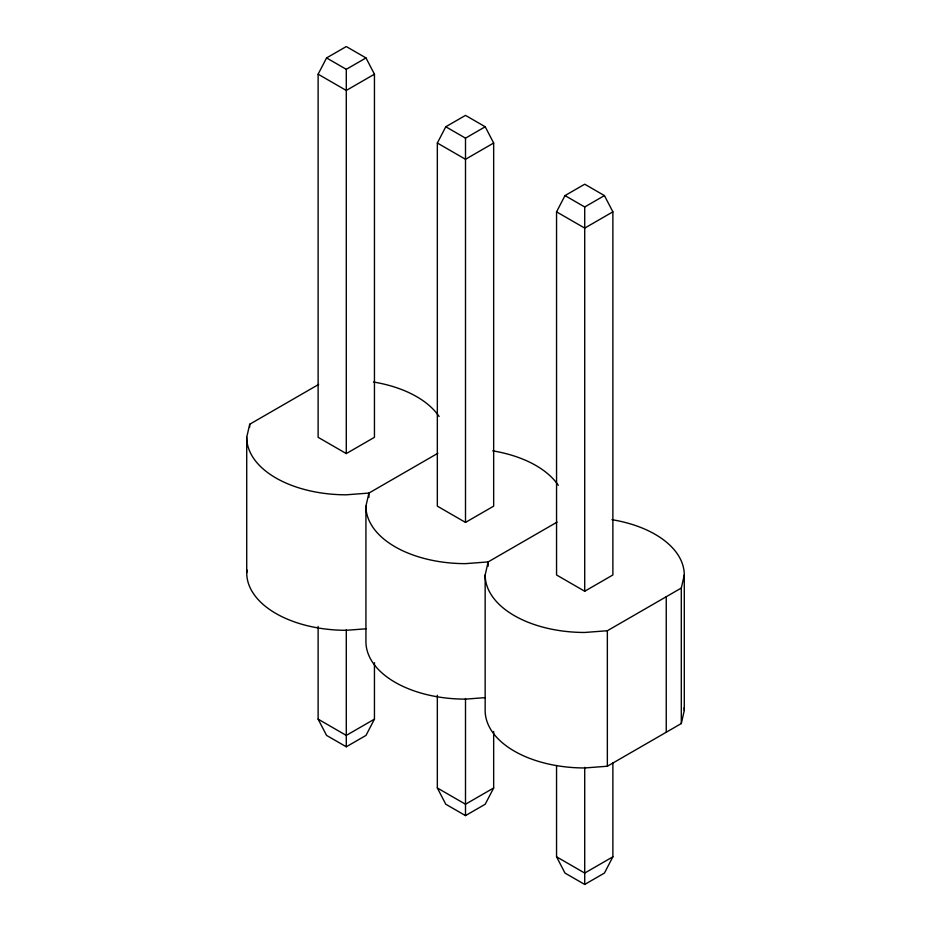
<?xml version="1.0" encoding="UTF-8"?>
<svg xmlns="http://www.w3.org/2000/svg" width="931" height="931" viewBox="0 0 931 931"><rect width="100%" height="100%" fill="white"/><g stroke="black" fill="none" stroke-linecap="round" stroke-linejoin="round"><path stroke-width="1.4" d="M366.081 628.797L346.285 630.299A99.57 57.489 0 0 1 246.715 572.809L246.715 437.314L249.694 424.257L318.635 384.445M246.715 572.809L247.309 570.203M485.307 697.622L465.5 699.134A99.57 57.489 0 0 1 365.93 641.645L365.93 506.15L368.909 493.081L437.849 453.281M611.958 519.684A99.57 57.489 0 0 1 684.285 574.974L684.285 710.469L681.306 723.538L607.349 766.236L584.715 767.959A99.57 57.489 0 0 1 485.156 710.469L485.156 574.974L488.135 561.917L557.075 522.105M681.306 723.538L681.306 588.043L684.285 574.974M318.123 74.189L326.572 57.931L346.285 46.55L365.999 57.931L374.448 74.189L374.448 437.314L346.285 453.572L318.123 437.314L318.123 74.189L346.285 90.447L374.448 74.189M437.337 143.025L445.786 126.767L465.5 115.386L485.214 126.767L493.663 143.025L493.663 506.15L465.5 522.407L437.337 506.15L437.337 143.025L465.5 159.282L493.663 143.025M556.552 211.849L565.001 195.591L584.715 184.21L604.428 195.591L612.877 211.849L612.877 574.974L584.715 591.243L556.552 574.974L556.552 211.849L584.715 228.107L612.877 211.849M374.448 662.639L374.448 719.151L365.999 735.409L346.285 746.79L326.572 735.409L318.123 719.151L318.123 626.423M493.663 731.475L493.663 787.975L485.214 804.233L465.5 815.614L445.786 804.233L437.337 787.975L437.337 695.248M612.877 762.629L612.877 856.811L604.428 873.069L584.715 884.45L565.001 873.069L556.552 856.811L556.552 765.526M326.572 57.931L346.285 69.313L365.999 57.931M445.786 126.767L465.5 138.149L485.214 126.767M565.001 195.591L584.715 206.973L604.428 195.591M374.448 719.151L346.285 735.409L318.123 719.151M485.156 574.974A99.57 57.489 0 0 0 584.715 632.463L607.349 630.741L681.306 588.043M493.663 787.975L465.5 804.233L437.337 787.975M612.877 856.811L584.715 873.069L556.552 856.811M666.247 596.736L666.247 732.232M607.349 630.741L607.349 766.236M584.715 206.973L584.715 591.243M584.715 767.307L584.715 884.45M488.135 566.234L488.135 561.917L465.5 563.639A99.57 57.489 0 0 1 365.93 506.15M465.5 138.149L465.5 522.407M465.5 698.471L465.5 815.614M368.909 497.41L368.909 493.081L346.285 494.803A99.57 57.489 0 0 1 246.715 437.314M346.285 69.313L346.285 453.572M346.285 629.635L346.285 746.79M249.694 424.257L249.694 427.131M373.517 382.024A99.57 57.489 0 0 1 439.083 416.494M684.18 707.758A99.57 57.489 0 0 1 684.285 710.469M492.732 450.86A99.57 57.489 0 0 1 558.297 485.319"/></g></svg>
